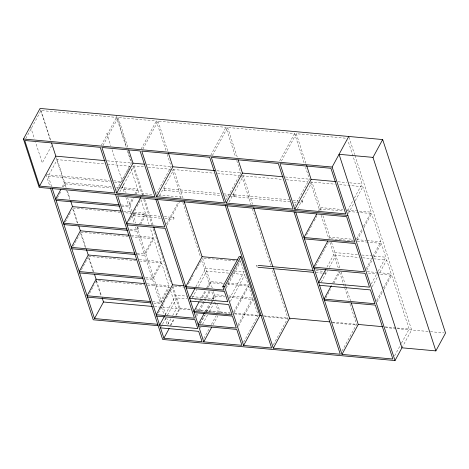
<?xml version="1.0" encoding="UTF-8"?>
<svg xmlns="http://www.w3.org/2000/svg" width="469" height="469" viewBox="0 0 469 469"><rect width="100%" height="100%" fill="white"/><g stroke="black" fill="none" stroke-linecap="round" stroke-linejoin="round"><path stroke-width="0.35" stroke-dasharray="2.35 1.76" d="M25.783 138.572L41.014 110.543L116.488 117.397L126.372 147.805M51.613 145.712L42.274 162.913L35.538 142.177M51.602 186.562L48.237 176.197L57.23 159.636L104.64 163.939M62.219 186.897L64.64 182.441L112.05 186.744M57.476 197.836L61.287 190.83M63.362 187.008L65.091 183.819L111.769 188.057M101.263 145.425L116.488 117.397M102.957 145.578L118.188 117.549L156.347 121.014L166.231 151.423M65.338 222.025L71.218 211.197M73.199 246.213L79.425 234.746M116.775 189.763L131.308 163.007L127.269 150.567M124.977 175.811L121.166 182.816L114.606 182.224M126.36 173.26L127.744 170.716M128.09 170.077L130.165 166.255L108.286 164.267M141.122 149.042L156.347 121.014M142.816 149.201L158.047 121.166L225.935 127.328L235.59 157.045M119.712 192.044L133.905 165.926L143.983 166.841M81.401 269.763L87.979 257.657M121.283 204.959L128.576 205.621L132.733 197.977M134.808 194.154L137.575 189.06L131.062 169.016M131.05 213.225L129.028 207.005L133.87 198.088M135.946 194.266L138.027 190.443L120.521 188.855M142.195 194.84L142.887 193.568L152.964 194.483M89.608 293.313L94.105 285.035M95.488 282.485L96.526 280.573L143.936 284.876M129.491 220.436L130.529 218.525M130.874 217.886L135.723 208.969M137.106 206.419L140.911 199.407L145.437 213.248L139.551 224.076M129.872 229.218L136.438 229.81L138.167 226.627M156.634 193.38L171.167 166.624L167.128 154.184M137.001 253.336L144.294 253.999L136.884 231.194L139.311 226.732M140.694 224.188L145.882 214.632L124.004 212.645M159.571 195.661L173.764 169.543L182.974 197.9M144.294 253.999L153.293 237.437L150.15 227.758M145.589 277.589L152.155 278.187L144.745 255.382L153.744 238.821L131.865 236.833M166.513 223.789L178.279 202.127M180.354 198.305L181.046 197.033L172.293 170.083M166.964 225.173L179.422 202.239M210.71 155.362L225.935 127.328M212.387 155.515L227.612 127.48L294.579 133.559L304.234 163.276M152.155 278.187L161.154 261.626L153.744 238.821M152.724 301.714L160.017 302.376L152.607 279.571L161.6 263.003L140.454 261.086M160.017 302.376L169.01 285.814L161.6 263.003M158.44 312.929L165.018 300.828M166.401 298.278L172.627 286.811M226.222 199.7L240.755 172.944L236.716 160.504M165.164 314.898L175.893 295.148L186.691 296.127M161.219 326.588L162.256 324.677M162.602 324.044L166.067 317.671M167.451 315.121L176.79 297.921L186.873 298.835M229.112 201.975L243.305 175.857L252.557 204.332M188.315 284.12L193.164 275.203M196.277 269.47L199.735 263.097M200.081 262.464L200.773 261.186M167.773 324.542L171.232 318.175M172.615 315.625L176.42 308.62L170.581 290.651M170.265 325.445L174.069 318.433M175.799 315.25L179.258 308.878L172.246 287.304M170.816 325.492L174.28 319.119M176.356 315.297L180.16 308.291L172.973 286.172L183.778 287.157M195.837 286.846L205.873 268.368L230.355 270.59M192.237 297.891L196.734 289.608M198.463 286.424L206.77 271.135L229.095 273.157M199.759 300.611L204.947 291.056M206.677 287.872L210.141 281.5L223.097 282.678M195.643 310.085L196.687 308.174M200.492 301.168L206.026 290.973M207.761 287.79L210.528 282.69L223.49 283.868M279.7 160.955L294.579 133.559M196.153 315.016L196.845 313.738M198.575 310.554L203.769 300.998M204.115 300.359L209.303 290.803M196.605 316.393L197.988 313.849M199.372 311.299L204.56 301.743M204.906 301.104L210.446 290.915M281.394 161.107L296.279 133.718L346.468 138.273M205.41 311.193L209.561 303.549M211.636 299.726L214.403 294.632L224.487 295.546M199.976 323.405L204.472 315.121M206.202 311.938L210.704 303.654M211.05 303.021L214.855 296.009L224.938 296.93M200.556 323.458L205.404 314.541M206.788 311.991L211.976 302.435M212.322 301.796L214.052 298.612L211.812 291.706M200.421 328.142L201.113 326.87M202.497 324.319L207.685 314.763M209.42 311.58L213.225 304.574M213.571 303.935L214.954 301.385L218.325 311.75L196.001 309.728M225.706 286.911L240.239 260.154M226.134 288.224L240.667 261.468L239.225 261.339M203.786 338.512L209.672 327.679M211.402 324.495L216.244 315.573M213.096 324.648L217.944 315.731M219.328 313.181L220.02 311.908L217.552 304.305M229.499 298.589L244.038 271.832L240.667 261.468M230.396 301.356L244.935 274.6L232.694 273.486M233.767 311.721L248.3 284.964L244.935 274.6M234.154 312.911L248.687 286.154L227.811 284.261M294.866 205.932L309.399 179.176L305.583 167.427M297.463 208.852L311.996 182.089L321.394 211.009M238.035 324.853L252.568 298.096L248.687 286.154M238.481 326.231L253.02 299.474L229.253 297.317M243.646 342.13L258.185 315.373L253.02 299.474M318.539 210.745L320.268 207.556L342.804 209.602M306.533 235.063L312.759 223.596M314.142 221.046L316.915 215.951M320.028 210.218L320.72 208.94L343.255 210.986M329.209 238.475L329.9 237.197L353.163 239.313M315.526 266.158L328.681 241.945M273.327 344.821L287.866 318.064L272.067 269.452M347.482 210.704L353.016 200.515M354.4 197.965L362.015 183.948L347.869 140.413M348.344 213.465L354.922 201.365M355.268 200.726L362.877 186.709L338.894 184.534M326.94 267.236L334.901 252.58L358.164 254.696M321.265 282.103L327.491 270.636M329.22 267.453L335.798 255.347L359.061 257.458M356.622 238.932L362.156 228.743M363.539 226.193L371.155 212.176L362.877 186.709M332.673 283.182L338.905 271.715M357.067 240.316L362.607 230.121M363.991 227.576L371.606 213.559L347.617 211.384M325.855 297.944L330.358 289.66M333.817 283.294L340.048 271.827M366.248 268.573L372.48 257.106M372.826 256.473L380.787 241.816L371.606 213.559M366.758 270.138L372.292 259.943M373.682 257.393L381.291 243.382L367.479 242.127M371.249 283.956L376.783 273.767M378.172 271.217L385.782 257.2L381.291 243.382M372.146 286.723L377.686 276.528M378.032 275.895L386.679 259.967L374.326 258.847M342.024 351.058L356.557 324.302L349.786 303.466M376.636 300.547L382.176 290.352M383.56 287.802L391.175 273.785L386.679 259.967M377.088 301.925L383.66 289.824M384.005 289.185L391.621 275.168L367.632 272.993M394.599 355.83L401.177 343.724M401.523 343.091L409.138 329.074L391.621 275.168M401.939 347.81L411.63 329.971L354.863 155.262M107.36 160.832L131.308 163.007M147.407 164.467L171.167 166.624M216.924 170.78L240.755 172.944M285.381 176.995L309.399 179.176M338.014 181.773L346.738 182.564M349.651 182.828L362.015 183.948M148.304 167.234L213.887 173.184M217.534 173.518L240.878 175.635M242.174 175.752L282.625 179.428M286.266 179.756L308.115 181.738M310.302 181.937L335.259 184.206M46.818 174.726L109.33 180.401M113.691 180.799L121.688 181.526M48.237 176.197L110.227 181.825M164.279 188.468A0.944 0.405 -84.8 0 1 164.496 189.91A0.944 0.405 -84.8 0 1 163.798 189.845A0.944 0.405 -84.8 0 1 164.279 188.468L220.782 193.597M223.678 193.861L229.47 194.389M232.372 194.653L233.82 194.782A0.944 0.405 -84.8 0 1 234.037 196.224A0.944 0.405 -84.8 0 1 233.339 196.159A0.944 0.405 -84.8 0 1 233.82 194.782M234.664 194.858A0.944 0.405 -84.8 0 1 234.887 196.3A0.944 0.405 -84.8 0 1 234.189 196.235A0.944 0.405 -84.8 0 1 234.664 194.858L289.379 199.823M293.025 200.157L298.132 200.621M301.051 200.884L302.511 201.019A0.944 0.405 -84.8 0 1 302.734 202.461A0.944 0.405 -84.8 0 1 302.03 202.391A0.944 0.405 -84.8 0 1 302.511 201.019M164.103 190.35L221.333 195.544M224.956 195.872L228.573 196.2M229.3 196.265L233.644 196.658M234.494 196.74L289.936 201.77M293.582 202.104L297.235 202.432M297.962 202.497L302.341 202.895M116.423 187.143L137.575 189.06M347.166 210.001L371.155 212.176M158.727 195.004L181.046 197.033M121.735 206.342L129.028 207.005M123.552 211.261L131.578 211.988M134.497 212.258L145.437 213.248M120.357 212.31L72.953 208.007L77.889 223.215M133.853 213.876A0.944 0.405 -84.8 0 1 134.07 215.318A0.944 0.405 -84.8 0 1 133.372 215.253A0.944 0.405 -84.8 0 1 133.853 213.876L159.941 216.244M164.285 216.637L173.706 217.493A0.944 0.405 -84.8 0 1 173.929 218.935A0.944 0.405 -84.8 0 1 173.231 218.871A0.944 0.405 -84.8 0 1 173.706 217.493M133.677 215.758L160.492 218.191M164.842 218.583L173.536 219.375M356.798 239.641L366.248 240.497M366.975 240.562L380.787 241.816M353.673 240.873L330.411 238.762L322.736 215.142M357.302 241.201L366.752 242.063M130.323 230.596L136.884 231.194M361.798 255.025L385.782 257.2M131.414 235.45L153.293 237.437M128.219 236.499L80.809 232.196L85.974 248.095M362.695 257.786L373.6 258.777M367.186 271.61L378.09 272.6M378.817 272.665L391.175 273.785M234.905 260.946L202.502 258.003L212.252 287.995M316.012 270.654L323.968 271.375M137.452 254.72L144.745 255.382M315.842 272.536L325.246 273.386M139.275 259.638L161.154 261.626M136.074 260.688L88.67 256.385L93.835 272.278M234.676 270.982L244.038 271.832M227.418 283.065L248.3 284.964M146.041 278.973L152.607 279.571M147.131 283.827L169.01 285.814M147.583 285.211L169.461 287.192L160.462 303.76L153.902 303.162M228.808 295.939L252.568 298.096M191.733 296.584L214.052 298.612M194.793 299.556L196.235 299.685M201.271 300.142L202.714 300.277M207.755 300.735L209.197 300.864M180.16 308.291L190.244 309.206M220.02 311.908L230.097 312.823M234.418 313.216L258.185 315.373M263.467 315.848L287.866 318.064M332.527 322.121L356.557 324.302M385.149 326.899L409.138 329.074M154.541 306.632L190.185 309.874M196.013 310.402L230.25 313.509M234.617 313.908L257.932 316.024M264.487 316.616L290.71 318.996M332.228 322.766L356.997 325.011M385.407 327.591L396.328 328.587M397.061 328.652L429.674 331.612M430.395 331.677L444.108 332.92M348.983 137.165L354.634 154.565M296.279 133.718L305.935 163.435M331.53 242.215L340.066 268.479M341.186 271.932L345.002 283.681M345.231 284.372L345.905 286.448M346.128 287.139L350.619 300.957M310.525 182.634L319.553 210.411M321.13 215.271L328.804 238.885M329.93 242.356L338.507 268.743M339.632 272.219L348.66 299.996M227.612 127.48L237.49 157.889M241.605 175.699L251.085 204.871M252.439 209.033L270.713 265.284M158.047 121.166L167.925 151.575M213.331 291.313L215.98 299.468M182.857 202.596L200.503 256.918M201.635 260.401L210.464 287.561M118.188 117.549L128.066 147.958M133.905 165.926L143.332 194.952M144.692 199.132L153.064 224.897M116.388 115.374L126.788 147.395M128.148 151.569L131.314 161.318M132.897 166.19L142.171 194.729M143.754 199.601L152.12 225.355M153.252 228.831L171.121 283.821M138.027 190.443L139.146 193.896M145.882 214.632L149.025 224.305M106.698 133.214L110.737 145.654M112.085 149.799L121.963 180.207M123.089 183.66L126.009 192.648M127.58 197.484L132.07 211.308M132.967 214.069L135.904 223.103M137.03 226.58L161.664 302.376M162.567 305.161L165.727 314.898M166.63 317.677L168.893 324.63M122.069 185.583L124.537 193.187M125.885 197.332L128.576 205.621M131.947 215.992L134.415 223.59M135.541 227.049L136.438 229.81M161.588 307.213L163.833 314.124M164.953 317.577L167.198 324.489M57.23 159.636L66.217 187.278M67.559 191.422L70.033 199.026M96.526 280.573L101.468 295.775M41.014 110.543L50.892 140.952M40.51 109.828L50.617 140.929M56.022 157.566L65.719 187.418M66.621 190.191L69.553 199.219M72.713 208.934L77.449 223.514M80.381 232.536L85.34 247.808M88.5 257.528L93.237 272.102M96.168 281.124L101.128 296.396M30.596 126.976L34.413 138.724M46.091 174.661L49.702 185.771M325.416 271.51A0.944 0.405 -84.8 0 1 325.738 272.401A0.944 0.405 -84.8 0 1 325.316 273.38A0.944 0.405 -84.8 0 1 324.917 272.653M256.942 266.714A0.944 0.405 -84.8 0 0 256.725 265.272A0.944 0.405 -84.8 0 0 256.244 266.65A0.944 0.405 -84.8 0 0 256.942 266.714"/><path stroke-width="0.7" d="M347.863 215.423L39.167 187.401L23.45 139.029L40.058 108.445L382.675 139.551L445.55 333.054L435.859 350.888L401.939 347.81L395.015 360.555L162.649 339.456L115.491 194.33M39.566 186.099L24.746 140.483L100.225 147.336L115.046 192.947L39.566 186.099L55.834 156.154L51.567 143.022M60.835 189.447L55.647 199.003L119.097 204.765M70.708 201.101L72.502 206.63L63.503 223.191L126.958 228.948M78.792 225.976L80.363 230.812L71.364 247.38L134.814 253.137M116.74 193.105L101.92 147.489L140.084 150.954L154.905 196.57L116.74 193.105L133.008 163.159L128.74 150.027M86.425 249.473L88.219 255.001L79.22 271.569L142.676 277.326M94.509 274.353L96.081 279.19L87.082 295.757L150.531 301.514M140.811 197.39L126.618 223.508L164.783 226.973L155.802 199.331M156.599 196.722L141.779 151.112L209.672 157.273L224.493 202.884L156.599 196.722L172.862 166.776L168.371 152.958M157.942 324.319L94.492 318.562L103.491 301.995L102.142 297.85M153.744 226.984L172.528 284.794L156.259 314.734L194.424 318.199L165.235 228.356L127.07 224.891M164.472 316.17L159.624 325.087L197.789 328.552L194.875 319.582L156.71 316.118M226.164 203.036L211.343 157.426L278.316 163.505L293.137 209.115L226.164 203.036L242.432 173.096L238.164 159.964M184.1 201.359L202.08 256.69L185.812 286.629L223.977 290.094L222.828 286.571L239.096 256.631L240.79 256.783L259.879 315.526L243.61 345.465L271.598 348.01L225.343 205.645M160.527 327.866L198.692 331.331L202.057 341.696L163.898 338.231L169.086 328.675M194.799 288.757L189.605 298.313L227.77 301.772L224.405 291.407L186.24 287.943M199.067 301.884L193.873 311.439L232.038 314.904L228.667 304.539L190.508 301.075M204.373 313.104L198.141 324.571L236.306 328.036L232.425 316.1L194.26 312.635M243.61 345.465L224.528 286.723L240.79 256.783M198.592 325.955L236.751 329.42L241.916 345.313L203.757 341.848L211.712 327.198M294.831 209.268L280.011 163.658L330.932 168.283L345.753 213.893L294.831 209.268L311.099 179.328L306.609 165.504M395.015 360.555L332.146 167.052L348.754 136.467M316.81 213.928L304.006 237.502L354.886 242.121L346.614 216.655L117.637 195.866L163.898 338.231M435.859 350.888L372.99 157.385L382.675 139.551M327.825 241.019L313.638 267.142L364.519 271.762L355.338 243.505L304.457 238.885M294.034 211.882L340.289 354.242L273.292 348.162L289.561 318.222L273.316 268.221M325.902 269.147L318.633 282.526L369.519 287.145L365.029 273.321L314.142 268.702M331.29 285.732L324.026 299.111L374.907 303.73L370.416 289.906L319.536 285.287M324.472 300.494L375.358 305.114L392.87 359.019L341.989 354.4L358.252 324.454L351.293 303.033M372.99 157.385L339.064 154.307L401.939 347.81M23.45 139.029L332.146 167.052M55.834 156.154L105.185 160.633M133.008 163.159L144.528 164.209M172.862 166.776L214.755 170.581M242.432 173.096L283.194 176.795M311.099 179.328L335.827 181.573M56.092 200.386L119.548 206.143M72.502 206.63L121.365 211.062M63.954 224.575L127.404 230.332M80.363 230.812L129.227 235.25M202.08 256.69L237.361 259.89M258.167 265.401L313.122 270.39M71.81 248.763L135.265 254.52M257.997 267.283L313.673 272.337M88.219 255.001L136.356 259.375M79.671 272.946L143.121 278.709M222.828 286.571L224.528 286.723M172.528 284.794L184.047 285.838M96.081 279.19L144.944 283.628M87.533 297.135L150.983 302.898M259.879 315.526L261.315 315.655M289.561 318.222L329.613 321.857M358.252 324.454L382.968 326.7M103.491 301.995L152.355 306.433M157.942 325.662L93.243 319.788L50.599 188.55M295.734 212.035L341.989 354.4M253.682 207.802L272.864 266.832M227.037 205.797L273.292 348.162M157.496 199.483L203.757 341.848M52.276 188.638L94.492 318.562"/></g></svg>
